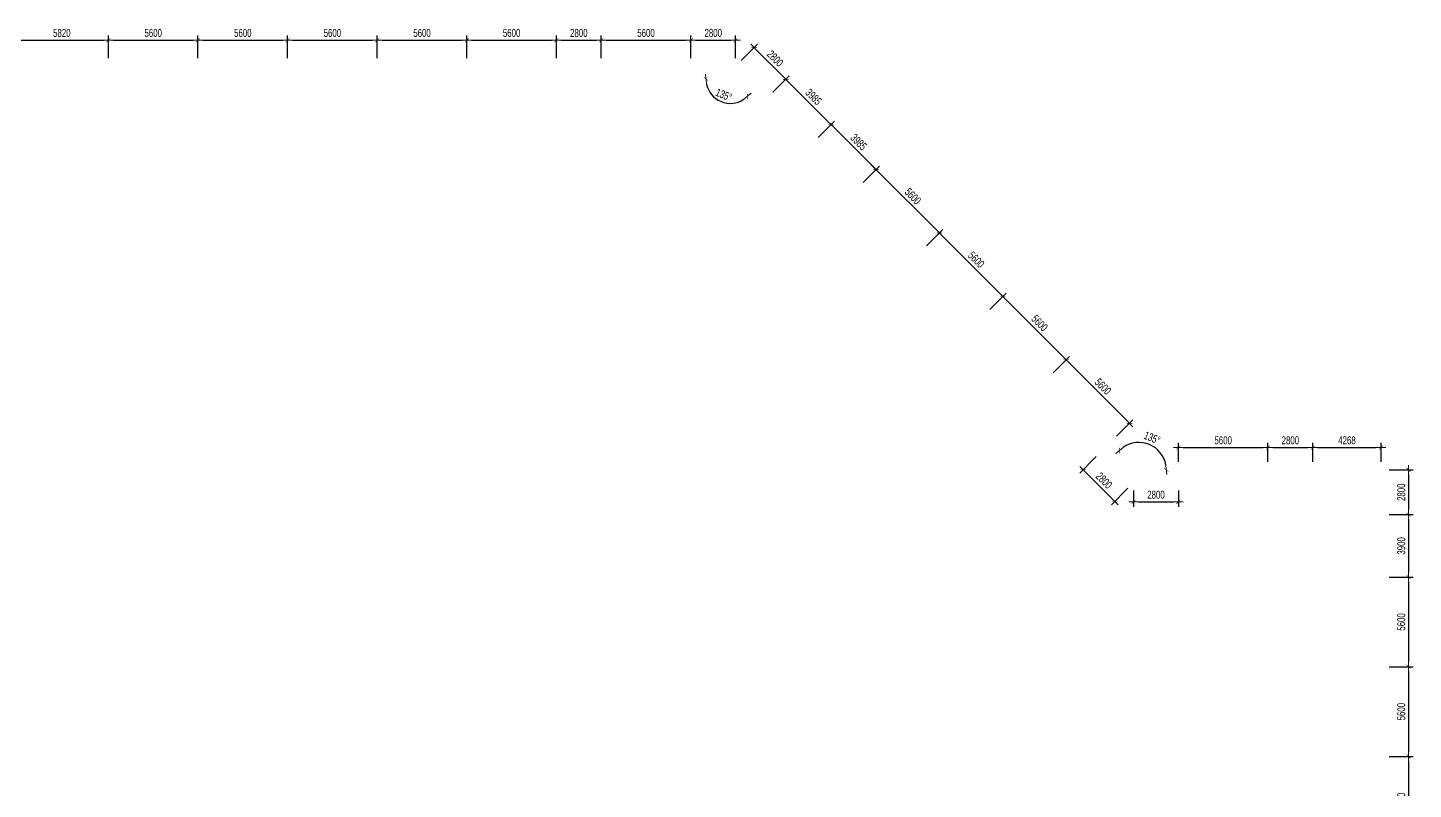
# Model space of a CAD drawing. Header units: millimetres. Extents: x -642477 to 1168880, y -27982 to 330379.
# Drawn here: x 133221 to 219812, y 165201 to 212755 of the extents above; entities that cross this region are included whole.
import ezdxf

# ---------------------------------------------------------------- set-up
doc = ezdxf.new("R2010")
doc.units = ezdxf.units.MM
doc.layers.get('Defpoints').update_dxf_attribs({"color": 151, "lineweight": 9})
doc.layers.add('NDC_S_DIM', color=1, linetype='Continuous', lineweight=15)
doc.styles.add('NDC_DIM', font='', dxfattribs={"width": 0.75})
doc.styles.get('NDC_DIM').set_extended_font_data('Dotum')
doc.dimstyles.new('NDC_dim_200', dxfattribs={"dimscale": 200, "dimtxt": 2.5, "dimasz": 1.5, "dimexe": 1.5, "dimexo": 2.5, "dimgap": 1, "dimtad": 1, "dimdec": 0, "dimzin": 0, "dimdsep": 46, "dimtxsty": 'NDC_DIM', "dimblk": 'DIMMARK', "dimcen": 0.09, "dimdle": 1.2, "dimclrd": 1, "dimclre": 1, "dimclrt": 3, "dimadec": 0, "dimazin": 0, "dimtfac": 1, "dimtdec": 0, "dimtix": 1, "dimtofl": 0, "dimtmove": 0, "dimatfit": 3, "dimfxl": 6, "dimfxlon": 1, "dimtolj": 1, "dimtzin": 0, "dimarcsym": 0})

# ---------------------------------------------------------------- blocks, each defined once
blk = doc.blocks.new('DIMMARK')
at = {"layer": 'NDC_S_DIM', "color": 1}
blk.add_line((-1.5, 0), (1, 0), dxfattribs=at)
at = {"layer": 'NDC_S_DIM', "color": 2, "const_width": 0.1}
blk.add_lwpolyline([(-0.42, -0.42), (0.42, 0.42)], dxfattribs=at)
blk = doc.blocks.new('*D239')
at = {"layer": 'Defpoints', "color": 0, "ltscale": 100, "transparency": 16777216}
for p in [(138263, 211977), (132443, 210349), (138263, 210349)]:
    blk.add_point(p, dxfattribs=at)
at = {"layer": 'NDC_S_DIM', "color": 1, "lineweight": -2, "ltscale": 100, "transparency": 16777216}
for p, q in [((132443, 210849), (132443, 212277)), ((138263, 210849), (138263, 212277)), ((132743, 211977), (137963, 211977))]:
    blk.add_line(p, q, dxfattribs=at)
at = {"layer": 'NDC_S_DIM', "color": 1, "lineweight": -2, "ltscale": 100, "transparency": 16777216, "xscale": 300, "yscale": 300, "zscale": 300, "rotation": 180}
blk.add_blockref('DIMMARK', (132443, 211977), dxfattribs=at)
at = {"layer": 'NDC_S_DIM', "color": 1, "lineweight": -2, "ltscale": 100, "transparency": 16777216, "xscale": 300, "yscale": 300, "zscale": 300}
blk.add_blockref('DIMMARK', (138263, 211977), dxfattribs=at)
at = {"layer": 'NDC_S_DIM', "color": 3, "ltscale": 100, "transparency": 16777216, "insert": (135353, 212427), "char_height": 500, "attachment_point": 5, "style": 'NDC_DIM'}
blk.add_mtext('\\A1;5820', dxfattribs=at)
blk = doc.blocks.new('*D240')
at = {"layer": 'Defpoints', "color": 0, "ltscale": 100, "transparency": 16777216}
for p in [(143863, 211977), (138263, 210349), (143863, 210349)]:
    blk.add_point(p, dxfattribs=at)
at = {"layer": 'NDC_S_DIM', "color": 1, "lineweight": -2, "ltscale": 100, "transparency": 16777216}
for p, q in [((138263, 210849), (138263, 212277)), ((143863, 210849), (143863, 212277)), ((138563, 211977), (143563, 211977))]:
    blk.add_line(p, q, dxfattribs=at)
at = {"layer": 'NDC_S_DIM', "color": 1, "lineweight": -2, "ltscale": 100, "transparency": 16777216, "xscale": 300, "yscale": 300, "zscale": 300, "rotation": 180}
blk.add_blockref('DIMMARK', (138263, 211977), dxfattribs=at)
at = {"layer": 'NDC_S_DIM', "color": 1, "lineweight": -2, "ltscale": 100, "transparency": 16777216, "xscale": 300, "yscale": 300, "zscale": 300}
blk.add_blockref('DIMMARK', (143863, 211977), dxfattribs=at)
at = {"layer": 'NDC_S_DIM', "color": 3, "ltscale": 100, "transparency": 16777216, "insert": (141063, 212427), "char_height": 500, "attachment_point": 5, "style": 'NDC_DIM'}
blk.add_mtext('\\A1;5600', dxfattribs=at)
blk = doc.blocks.new('*D241')
at = {"layer": 'Defpoints', "color": 0, "ltscale": 100, "transparency": 16777216}
for p in [(149463, 211977), (143863, 210349), (149463, 210349)]:
    blk.add_point(p, dxfattribs=at)
at = {"layer": 'NDC_S_DIM', "color": 1, "lineweight": -2, "ltscale": 100, "transparency": 16777216}
for p, q in [((143863, 210849), (143863, 212277)), ((149463, 210849), (149463, 212277)), ((144163, 211977), (149163, 211977))]:
    blk.add_line(p, q, dxfattribs=at)
at = {"layer": 'NDC_S_DIM', "color": 1, "lineweight": -2, "ltscale": 100, "transparency": 16777216, "xscale": 300, "yscale": 300, "zscale": 300, "rotation": 180}
blk.add_blockref('DIMMARK', (143863, 211977), dxfattribs=at)
at = {"layer": 'NDC_S_DIM', "color": 1, "lineweight": -2, "ltscale": 100, "transparency": 16777216, "xscale": 300, "yscale": 300, "zscale": 300}
blk.add_blockref('DIMMARK', (149463, 211977), dxfattribs=at)
at = {"layer": 'NDC_S_DIM', "color": 3, "ltscale": 100, "transparency": 16777216, "insert": (146663, 212427), "char_height": 500, "attachment_point": 5, "style": 'NDC_DIM'}
blk.add_mtext('\\A1;5600', dxfattribs=at)
blk = doc.blocks.new('*D242')
at = {"layer": 'Defpoints', "color": 0, "ltscale": 100, "transparency": 16777216}
for p in [(155063, 211977), (149463, 210349), (155063, 210349)]:
    blk.add_point(p, dxfattribs=at)
at = {"layer": 'NDC_S_DIM', "color": 1, "lineweight": -2, "ltscale": 100, "transparency": 16777216}
for p, q in [((149463, 210849), (149463, 212277)), ((155063, 210849), (155063, 212277)), ((149763, 211977), (154763, 211977))]:
    blk.add_line(p, q, dxfattribs=at)
at = {"layer": 'NDC_S_DIM', "color": 1, "lineweight": -2, "ltscale": 100, "transparency": 16777216, "xscale": 300, "yscale": 300, "zscale": 300, "rotation": 180}
blk.add_blockref('DIMMARK', (149463, 211977), dxfattribs=at)
at = {"layer": 'NDC_S_DIM', "color": 1, "lineweight": -2, "ltscale": 100, "transparency": 16777216, "xscale": 300, "yscale": 300, "zscale": 300}
blk.add_blockref('DIMMARK', (155063, 211977), dxfattribs=at)
at = {"layer": 'NDC_S_DIM', "color": 3, "ltscale": 100, "transparency": 16777216, "insert": (152263, 212427), "char_height": 500, "attachment_point": 5, "style": 'NDC_DIM'}
blk.add_mtext('\\A1;5600', dxfattribs=at)
blk = doc.blocks.new('*D243')
at = {"layer": 'Defpoints', "color": 0, "ltscale": 100, "transparency": 16777216}
for p in [(160663, 211977), (155063, 210349), (160663, 210349)]:
    blk.add_point(p, dxfattribs=at)
at = {"layer": 'NDC_S_DIM', "color": 1, "lineweight": -2, "ltscale": 100, "transparency": 16777216}
for p, q in [((155063, 210849), (155063, 212277)), ((160663, 210849), (160663, 212277)), ((155363, 211977), (160363, 211977))]:
    blk.add_line(p, q, dxfattribs=at)
at = {"layer": 'NDC_S_DIM', "color": 1, "lineweight": -2, "ltscale": 100, "transparency": 16777216, "xscale": 300, "yscale": 300, "zscale": 300, "rotation": 180}
blk.add_blockref('DIMMARK', (155063, 211977), dxfattribs=at)
at = {"layer": 'NDC_S_DIM', "color": 1, "lineweight": -2, "ltscale": 100, "transparency": 16777216, "xscale": 300, "yscale": 300, "zscale": 300}
blk.add_blockref('DIMMARK', (160663, 211977), dxfattribs=at)
at = {"layer": 'NDC_S_DIM', "color": 3, "ltscale": 100, "transparency": 16777216, "insert": (157863, 212427), "char_height": 500, "attachment_point": 5, "style": 'NDC_DIM'}
blk.add_mtext('\\A1;5600', dxfattribs=at)
blk = doc.blocks.new('*D244')
at = {"layer": 'Defpoints', "color": 0, "ltscale": 100, "transparency": 16777216}
for p in [(166263, 211977), (160663, 210349), (166263, 210349)]:
    blk.add_point(p, dxfattribs=at)
at = {"layer": 'NDC_S_DIM', "color": 1, "lineweight": -2, "ltscale": 100, "transparency": 16777216}
for p, q in [((160663, 210849), (160663, 212277)), ((166263, 210849), (166263, 212277)), ((160963, 211977), (165963, 211977))]:
    blk.add_line(p, q, dxfattribs=at)
at = {"layer": 'NDC_S_DIM', "color": 1, "lineweight": -2, "ltscale": 100, "transparency": 16777216, "xscale": 300, "yscale": 300, "zscale": 300, "rotation": 180}
blk.add_blockref('DIMMARK', (160663, 211977), dxfattribs=at)
at = {"layer": 'NDC_S_DIM', "color": 1, "lineweight": -2, "ltscale": 100, "transparency": 16777216, "xscale": 300, "yscale": 300, "zscale": 300}
blk.add_blockref('DIMMARK', (166263, 211977), dxfattribs=at)
at = {"layer": 'NDC_S_DIM', "color": 3, "ltscale": 100, "transparency": 16777216, "insert": (163463, 212427), "char_height": 500, "attachment_point": 5, "style": 'NDC_DIM'}
blk.add_mtext('\\A1;5600', dxfattribs=at)
blk = doc.blocks.new('*D245')
at = {"layer": 'Defpoints', "color": 0, "ltscale": 100, "transparency": 16777216}
for p in [(169063, 211977), (166263, 210349), (169063, 210349)]:
    blk.add_point(p, dxfattribs=at)
at = {"layer": 'NDC_S_DIM', "color": 1, "lineweight": -2, "ltscale": 100, "transparency": 16777216}
for p, q in [((166263, 210849), (166263, 212277)), ((169063, 210849), (169063, 212277)), ((166563, 211977), (168763, 211977))]:
    blk.add_line(p, q, dxfattribs=at)
at = {"layer": 'NDC_S_DIM', "color": 1, "lineweight": -2, "ltscale": 100, "transparency": 16777216, "xscale": 300, "yscale": 300, "zscale": 300, "rotation": 180}
blk.add_blockref('DIMMARK', (166263, 211977), dxfattribs=at)
at = {"layer": 'NDC_S_DIM', "color": 1, "lineweight": -2, "ltscale": 100, "transparency": 16777216, "xscale": 300, "yscale": 300, "zscale": 300}
blk.add_blockref('DIMMARK', (169063, 211977), dxfattribs=at)
at = {"layer": 'NDC_S_DIM', "color": 3, "ltscale": 100, "transparency": 16777216, "insert": (167663, 212427), "char_height": 500, "attachment_point": 5, "style": 'NDC_DIM'}
blk.add_mtext('\\A1;2800', dxfattribs=at)
blk = doc.blocks.new('*D246')
at = {"layer": 'Defpoints', "color": 0, "ltscale": 100, "transparency": 16777216}
for p in [(174663, 211977), (169063, 210349), (174663, 210349)]:
    blk.add_point(p, dxfattribs=at)
at = {"layer": 'NDC_S_DIM', "color": 1, "lineweight": -2, "ltscale": 100, "transparency": 16777216}
for p, q in [((169063, 210849), (169063, 212277)), ((174663, 210849), (174663, 212277)), ((169363, 211977), (174363, 211977))]:
    blk.add_line(p, q, dxfattribs=at)
at = {"layer": 'NDC_S_DIM', "color": 1, "lineweight": -2, "ltscale": 100, "transparency": 16777216, "xscale": 300, "yscale": 300, "zscale": 300, "rotation": 180}
blk.add_blockref('DIMMARK', (169063, 211977), dxfattribs=at)
at = {"layer": 'NDC_S_DIM', "color": 1, "lineweight": -2, "ltscale": 100, "transparency": 16777216, "xscale": 300, "yscale": 300, "zscale": 300}
blk.add_blockref('DIMMARK', (174663, 211977), dxfattribs=at)
at = {"layer": 'NDC_S_DIM', "color": 3, "ltscale": 100, "transparency": 16777216, "insert": (171863, 212427), "char_height": 500, "attachment_point": 5, "style": 'NDC_DIM'}
blk.add_mtext('\\A1;5600', dxfattribs=at)
blk = doc.blocks.new('*D247')
at = {"layer": 'Defpoints', "color": 0, "ltscale": 100, "transparency": 16777216}
for p in [(177463, 211977), (174663, 210349), (177463, 210349)]:
    blk.add_point(p, dxfattribs=at)
at = {"layer": 'NDC_S_DIM', "color": 1, "lineweight": -2, "ltscale": 100, "transparency": 16777216}
for p, q in [((174663, 210849), (174663, 212277)), ((177463, 210849), (177463, 212277)), ((174963, 211977), (177163, 211977))]:
    blk.add_line(p, q, dxfattribs=at)
at = {"layer": 'NDC_S_DIM', "color": 1, "lineweight": -2, "ltscale": 100, "transparency": 16777216, "xscale": 300, "yscale": 300, "zscale": 300, "rotation": 180}
blk.add_blockref('DIMMARK', (174663, 211977), dxfattribs=at)
at = {"layer": 'NDC_S_DIM', "color": 1, "lineweight": -2, "ltscale": 100, "transparency": 16777216, "xscale": 300, "yscale": 300, "zscale": 300}
blk.add_blockref('DIMMARK', (177463, 211977), dxfattribs=at)
at = {"layer": 'NDC_S_DIM', "color": 3, "ltscale": 100, "transparency": 16777216, "insert": (176063, 212427), "char_height": 500, "attachment_point": 5, "style": 'NDC_DIM'}
blk.add_mtext('\\A1;2800', dxfattribs=at)
blk = doc.blocks.new('*D248')
at = {"layer": 'Defpoints', "color": 0, "ltscale": 100, "transparency": 16777216}
for p in [(177463, 210349), (180604, 209530), (179443, 208369)]:
    blk.add_point(p, dxfattribs=at)
at = {"layer": 'NDC_S_DIM', "color": 1, "lineweight": -2, "ltscale": 100, "transparency": 16777216}
for p, q in [((177817, 210702), (178836, 211722)), ((178836, 211297), (180391, 209742)), ((179797, 208723), (180816, 209742))]:
    blk.add_line(p, q, dxfattribs=at)
at = {"layer": 'NDC_S_DIM', "color": 1, "lineweight": -2, "ltscale": 100, "transparency": 16777216, "xscale": 300, "yscale": 300, "zscale": 300}
for p, rotation in [((178624, 211509), 135.0008666852375), ((180604, 209530), 315.0008666852375)]:
    blk.add_blockref('DIMMARK', p, dxfattribs=dict(at, rotation=rotation))
at = {"layer": 'NDC_S_DIM', "color": 3, "ltscale": 100, "transparency": 16777216, "insert": (179932, 210838), "char_height": 500, "attachment_point": 5, "rotation": 315.00087, "style": 'NDC_DIM'}
blk.add_mtext('\\A1;2800', dxfattribs=at)
blk = doc.blocks.new('*D249')
at = {"layer": 'Defpoints', "color": 0, "ltscale": 100, "transparency": 16777216}
for p in [(179443, 208369), (183422, 206712), (182261, 205551)]:
    blk.add_point(p, dxfattribs=at)
at = {"layer": 'NDC_S_DIM', "color": 1, "lineweight": -2, "ltscale": 100, "transparency": 16777216}
for p, q in [((179797, 208723), (180816, 209742)), ((180816, 209317), (183209, 206924)), ((182614, 205905), (183634, 206924))]:
    blk.add_line(p, q, dxfattribs=at)
at = {"layer": 'NDC_S_DIM', "color": 1, "lineweight": -2, "ltscale": 100, "transparency": 16777216, "xscale": 300, "yscale": 300, "zscale": 300}
for p, rotation in [((180604, 209530), 135.0008666852375), ((183422, 206712), 315.0008666852375)]:
    blk.add_blockref('DIMMARK', p, dxfattribs=dict(at, rotation=rotation))
at = {"layer": 'NDC_S_DIM', "color": 3, "ltscale": 100, "transparency": 16777216, "insert": (182331, 208439), "char_height": 500, "attachment_point": 5, "rotation": 315.00087, "style": 'NDC_DIM'}
blk.add_mtext('\\A1;3985', dxfattribs=at)
blk = doc.blocks.new('*D250')
at = {"layer": 'Defpoints', "color": 0, "ltscale": 100, "transparency": 16777216}
for p in [(182261, 205551), (186239, 203894), (185079, 202733)]:
    blk.add_point(p, dxfattribs=at)
at = {"layer": 'NDC_S_DIM', "color": 1, "lineweight": -2, "ltscale": 100, "transparency": 16777216}
for p, q in [((182614, 205905), (183634, 206924)), ((183634, 206500), (186027, 204106)), ((185432, 203087), (186452, 204106))]:
    blk.add_line(p, q, dxfattribs=at)
at = {"layer": 'NDC_S_DIM', "color": 1, "lineweight": -2, "ltscale": 100, "transparency": 16777216, "xscale": 300, "yscale": 300, "zscale": 300}
for p, rotation in [((183422, 206712), 135.0008666852375), ((186239, 203894), 315.0008666852375)]:
    blk.add_blockref('DIMMARK', p, dxfattribs=dict(at, rotation=rotation))
at = {"layer": 'NDC_S_DIM', "color": 3, "ltscale": 100, "transparency": 16777216, "insert": (185149, 205621), "char_height": 500, "attachment_point": 5, "rotation": 315.00087, "style": 'NDC_DIM'}
blk.add_mtext('\\A1;3985', dxfattribs=at)
blk = doc.blocks.new('*D251')
at = {"layer": 'Defpoints', "color": 0, "ltscale": 100, "transparency": 16777216}
for p in [(185079, 202733), (190199, 199934), (189039, 198774)]:
    blk.add_point(p, dxfattribs=at)
at = {"layer": 'NDC_S_DIM', "color": 1, "lineweight": -2, "ltscale": 100, "transparency": 16777216}
for p, q in [((185432, 203087), (186452, 204106)), ((186452, 203682), (189987, 200146)), ((189392, 199127), (190411, 200146))]:
    blk.add_line(p, q, dxfattribs=at)
at = {"layer": 'NDC_S_DIM', "color": 1, "lineweight": -2, "ltscale": 100, "transparency": 16777216, "xscale": 300, "yscale": 300, "zscale": 300}
for p, rotation in [((186239, 203894), 135.0008666852375), ((190199, 199934), 315.0008666852375)]:
    blk.add_blockref('DIMMARK', p, dxfattribs=dict(at, rotation=rotation))
at = {"layer": 'NDC_S_DIM', "color": 3, "ltscale": 100, "transparency": 16777216, "insert": (188538, 202233), "char_height": 500, "attachment_point": 5, "rotation": 315.00087, "style": 'NDC_DIM'}
blk.add_mtext('\\A1;5600', dxfattribs=at)
blk = doc.blocks.new('*D252')
at = {"layer": 'Defpoints', "color": 0, "ltscale": 100, "transparency": 16777216}
for p in [(189039, 198774), (194159, 195975), (192999, 194814)]:
    blk.add_point(p, dxfattribs=at)
at = {"layer": 'NDC_S_DIM', "color": 1, "lineweight": -2, "ltscale": 100, "transparency": 16777216}
for p, q in [((189392, 199127), (190411, 200146)), ((190411, 199722), (193947, 196187)), ((193352, 195167), (194371, 196187))]:
    blk.add_line(p, q, dxfattribs=at)
at = {"layer": 'NDC_S_DIM', "color": 1, "lineweight": -2, "ltscale": 100, "transparency": 16777216, "xscale": 300, "yscale": 300, "zscale": 300}
for p, rotation in [((190199, 199934), 135.0008666852375), ((194159, 195975), 315.0008666852375)]:
    blk.add_blockref('DIMMARK', p, dxfattribs=dict(at, rotation=rotation))
at = {"layer": 'NDC_S_DIM', "color": 3, "ltscale": 100, "transparency": 16777216, "insert": (192498, 198273), "char_height": 500, "attachment_point": 5, "rotation": 315.00087, "style": 'NDC_DIM'}
blk.add_mtext('\\A1;5600', dxfattribs=at)
blk = doc.blocks.new('*D253')
at = {"layer": 'Defpoints', "color": 0, "ltscale": 100, "transparency": 16777216}
for p in [(192999, 194814), (198119, 192015), (196958, 190854)]:
    blk.add_point(p, dxfattribs=at)
at = {"layer": 'NDC_S_DIM', "color": 1, "lineweight": -2, "ltscale": 100, "transparency": 16777216}
for p, q in [((193352, 195167), (194371, 196187)), ((194371, 195762), (197907, 192227)), ((197312, 191208), (198331, 192227))]:
    blk.add_line(p, q, dxfattribs=at)
at = {"layer": 'NDC_S_DIM', "color": 1, "lineweight": -2, "ltscale": 100, "transparency": 16777216, "xscale": 300, "yscale": 300, "zscale": 300}
for p, rotation in [((194159, 195975), 135.0008666852375), ((198119, 192015), 315.0008666852375)]:
    blk.add_blockref('DIMMARK', p, dxfattribs=dict(at, rotation=rotation))
at = {"layer": 'NDC_S_DIM', "color": 3, "ltscale": 100, "transparency": 16777216, "insert": (196457, 194313), "char_height": 500, "attachment_point": 5, "rotation": 315.00087, "style": 'NDC_DIM'}
blk.add_mtext('\\A1;5600', dxfattribs=at)
blk = doc.blocks.new('*D254')
at = {"layer": 'Defpoints', "color": 0, "ltscale": 100, "transparency": 16777216}
for p in [(196958, 190854), (202079, 188055), (200918, 186894)]:
    blk.add_point(p, dxfattribs=at)
at = {"layer": 'NDC_S_DIM', "color": 1, "lineweight": -2, "ltscale": 100, "transparency": 16777216}
for p, q in [((197312, 191208), (198331, 192227)), ((198331, 191803), (201867, 188267)), ((201272, 187248), (202291, 188267))]:
    blk.add_line(p, q, dxfattribs=at)
at = {"layer": 'NDC_S_DIM', "color": 1, "lineweight": -2, "ltscale": 100, "transparency": 16777216, "xscale": 300, "yscale": 300, "zscale": 300}
for p, rotation in [((198119, 192015), 135.0008666852375), ((202079, 188055), 315.0008666852375)]:
    blk.add_blockref('DIMMARK', p, dxfattribs=dict(at, rotation=rotation))
at = {"layer": 'NDC_S_DIM', "color": 3, "ltscale": 100, "transparency": 16777216, "insert": (200417, 190353), "char_height": 500, "attachment_point": 5, "rotation": 315.00087, "style": 'NDC_DIM'}
blk.add_mtext('\\A1;5600', dxfattribs=at)
blk = doc.blocks.new('*D255')
at = {"layer": 'Defpoints', "color": 0, "ltscale": 100, "transparency": 16777216}
for p in [(200353, 186329), (202332, 184349), (201157, 183173)]:
    blk.add_point(p, dxfattribs=at)
at = {"layer": 'NDC_S_DIM', "color": 1, "lineweight": -2, "ltscale": 100, "transparency": 16777216}
for p, q in [((199999, 185975), (198965, 184941)), ((199389, 184941), (200945, 183385)), ((201979, 183995), (200945, 182961))]:
    blk.add_line(p, q, dxfattribs=at)
at = {"layer": 'NDC_S_DIM', "color": 1, "lineweight": -2, "ltscale": 100, "transparency": 16777216, "xscale": 300, "yscale": 300, "zscale": 300}
for p, rotation in [((199177, 185153), 135.00086688341), ((201157, 183173), 315.00086688341)]:
    blk.add_blockref('DIMMARK', p, dxfattribs=dict(at, rotation=rotation))
at = {"layer": 'NDC_S_DIM', "color": 3, "ltscale": 100, "transparency": 16777216, "insert": (200485, 184481), "char_height": 500, "attachment_point": 5, "rotation": 315.00087, "style": 'NDC_DIM'}
blk.add_mtext('\\A1;2800', dxfattribs=at)
blk = doc.blocks.new('*D256')
at = {"layer": 'Defpoints', "color": 0, "ltscale": 100, "transparency": 16777216}
for p in [(202332, 184349), (205132, 184349), (205132, 183143)]:
    blk.add_point(p, dxfattribs=at)
at = {"layer": 'NDC_S_DIM', "color": 1, "lineweight": -2, "ltscale": 100, "transparency": 16777216}
for p, q in [((202332, 183849), (202332, 182843)), ((205132, 183849), (205132, 182843)), ((202632, 183143), (204832, 183143))]:
    blk.add_line(p, q, dxfattribs=at)
at = {"layer": 'NDC_S_DIM', "color": 1, "lineweight": -2, "ltscale": 100, "transparency": 16777216, "xscale": 300, "yscale": 300, "zscale": 300, "rotation": 180}
blk.add_blockref('DIMMARK', (202332, 183143), dxfattribs=at)
at = {"layer": 'NDC_S_DIM', "color": 1, "lineweight": -2, "ltscale": 100, "transparency": 16777216, "xscale": 300, "yscale": 300, "zscale": 300}
blk.add_blockref('DIMMARK', (205132, 183143), dxfattribs=at)
at = {"layer": 'NDC_S_DIM', "color": 3, "ltscale": 100, "transparency": 16777216, "insert": (203732, 183593), "char_height": 500, "attachment_point": 5, "style": 'NDC_DIM'}
blk.add_mtext('\\A1;2800', dxfattribs=at)
blk = doc.blocks.new('*D257')
at = {"layer": 'Defpoints', "color": 0, "ltscale": 100, "transparency": 16777216}
for p in [(210732, 186539), (205132, 185149), (210732, 185149)]:
    blk.add_point(p, dxfattribs=at)
at = {"layer": 'NDC_S_DIM', "color": 1, "lineweight": -2, "ltscale": 100, "transparency": 16777216}
for p, q in [((205132, 185649), (205132, 186839)), ((205432, 186539), (210432, 186539)), ((210732, 185649), (210732, 186839))]:
    blk.add_line(p, q, dxfattribs=at)
at = {"layer": 'NDC_S_DIM', "color": 1, "lineweight": -2, "ltscale": 100, "transparency": 16777216, "xscale": 300, "yscale": 300, "zscale": 300, "rotation": 180}
blk.add_blockref('DIMMARK', (205132, 186539), dxfattribs=at)
at = {"layer": 'NDC_S_DIM', "color": 1, "lineweight": -2, "ltscale": 100, "transparency": 16777216, "xscale": 300, "yscale": 300, "zscale": 300}
blk.add_blockref('DIMMARK', (210732, 186539), dxfattribs=at)
at = {"layer": 'NDC_S_DIM', "color": 3, "ltscale": 100, "transparency": 16777216, "insert": (207932, 186989), "char_height": 500, "attachment_point": 5, "style": 'NDC_DIM'}
blk.add_mtext('\\A1;5600', dxfattribs=at)
blk = doc.blocks.new('*D258')
at = {"layer": 'Defpoints', "color": 0, "ltscale": 100, "transparency": 16777216}
for p in [(213532, 186539), (210732, 185149), (213532, 185149)]:
    blk.add_point(p, dxfattribs=at)
at = {"layer": 'NDC_S_DIM', "color": 1, "lineweight": -2, "ltscale": 100, "transparency": 16777216}
for p, q in [((210732, 185649), (210732, 186839)), ((211032, 186539), (213232, 186539)), ((213532, 185649), (213532, 186839))]:
    blk.add_line(p, q, dxfattribs=at)
at = {"layer": 'NDC_S_DIM', "color": 1, "lineweight": -2, "ltscale": 100, "transparency": 16777216, "xscale": 300, "yscale": 300, "zscale": 300, "rotation": 180}
blk.add_blockref('DIMMARK', (210732, 186539), dxfattribs=at)
at = {"layer": 'NDC_S_DIM', "color": 1, "lineweight": -2, "ltscale": 100, "transparency": 16777216, "xscale": 300, "yscale": 300, "zscale": 300}
blk.add_blockref('DIMMARK', (213532, 186539), dxfattribs=at)
at = {"layer": 'NDC_S_DIM', "color": 3, "ltscale": 100, "transparency": 16777216, "insert": (212132, 186989), "char_height": 500, "attachment_point": 5, "style": 'NDC_DIM'}
blk.add_mtext('\\A1;2800', dxfattribs=at)
blk = doc.blocks.new('*D259')
at = {"layer": 'Defpoints', "color": 0, "ltscale": 100, "transparency": 16777216}
for p in [(217800, 186539), (213532, 185149), (217800, 185149)]:
    blk.add_point(p, dxfattribs=at)
at = {"layer": 'NDC_S_DIM', "color": 1, "lineweight": -2, "ltscale": 100, "transparency": 16777216}
for p, q in [((213532, 185649), (213532, 186839)), ((213832, 186539), (217500, 186539)), ((217800, 185649), (217800, 186839))]:
    blk.add_line(p, q, dxfattribs=at)
at = {"layer": 'NDC_S_DIM', "color": 1, "lineweight": -2, "ltscale": 100, "transparency": 16777216, "xscale": 300, "yscale": 300, "zscale": 300, "rotation": 180}
blk.add_blockref('DIMMARK', (213532, 186539), dxfattribs=at)
at = {"layer": 'NDC_S_DIM', "color": 1, "lineweight": -2, "ltscale": 100, "transparency": 16777216, "xscale": 300, "yscale": 300, "zscale": 300}
blk.add_blockref('DIMMARK', (217800, 186539), dxfattribs=at)
at = {"layer": 'NDC_S_DIM', "color": 3, "ltscale": 100, "transparency": 16777216, "insert": (215666, 186989), "char_height": 500, "attachment_point": 5, "style": 'NDC_DIM'}
blk.add_mtext('\\A1;4268', dxfattribs=at)
blk = doc.blocks.new('*D260')
at = {"layer": 'Defpoints', "color": 0, "ltscale": 100, "transparency": 16777216}
for p in [(217800, 185149), (217800, 182349), (219512, 182349)]:
    blk.add_point(p, dxfattribs=at)
at = {"layer": 'NDC_S_DIM', "color": 1, "lineweight": -2, "ltscale": 100, "transparency": 16777216}
for p, q in [((218312, 185149), (219812, 185149)), ((219512, 184849), (219512, 182649)), ((218312, 182349), (219812, 182349))]:
    blk.add_line(p, q, dxfattribs=at)
at = {"layer": 'NDC_S_DIM', "color": 1, "lineweight": -2, "ltscale": 100, "transparency": 16777216, "xscale": 300, "yscale": 300, "zscale": 300}
for p, rotation in [((219512, 185149), 90), ((219512, 182349), 270)]:
    blk.add_blockref('DIMMARK', p, dxfattribs=dict(at, rotation=rotation))
at = {"layer": 'NDC_S_DIM', "color": 3, "ltscale": 100, "transparency": 16777216, "insert": (219062, 183749), "char_height": 500, "attachment_point": 5, "rotation": 90, "style": 'NDC_DIM'}
blk.add_mtext('\\A1;2800', dxfattribs=at)
blk = doc.blocks.new('*D261')
at = {"layer": 'Defpoints', "color": 0, "ltscale": 100, "transparency": 16777216}
for p in [(217800, 182349), (217800, 178449), (219512, 178449)]:
    blk.add_point(p, dxfattribs=at)
at = {"layer": 'NDC_S_DIM', "color": 1, "lineweight": -2, "ltscale": 100, "transparency": 16777216}
for p, q in [((218312, 182349), (219812, 182349)), ((219512, 182049), (219512, 178749)), ((218312, 178449), (219812, 178449))]:
    blk.add_line(p, q, dxfattribs=at)
at = {"layer": 'NDC_S_DIM', "color": 1, "lineweight": -2, "ltscale": 100, "transparency": 16777216, "xscale": 300, "yscale": 300, "zscale": 300}
for p, rotation in [((219512, 182349), 90), ((219512, 178449), 270)]:
    blk.add_blockref('DIMMARK', p, dxfattribs=dict(at, rotation=rotation))
at = {"layer": 'NDC_S_DIM', "color": 3, "ltscale": 100, "transparency": 16777216, "insert": (219062, 180399), "char_height": 500, "attachment_point": 5, "rotation": 90, "style": 'NDC_DIM'}
blk.add_mtext('\\A1;3900', dxfattribs=at)
blk = doc.blocks.new('*D262')
at = {"layer": 'Defpoints', "color": 0, "ltscale": 100, "transparency": 16777216}
for p in [(217800, 178449), (217800, 172849), (219512, 172849)]:
    blk.add_point(p, dxfattribs=at)
at = {"layer": 'NDC_S_DIM', "color": 1, "lineweight": -2, "ltscale": 100, "transparency": 16777216}
for p, q in [((218312, 178449), (219812, 178449)), ((219512, 178149), (219512, 173149)), ((218312, 172849), (219812, 172849))]:
    blk.add_line(p, q, dxfattribs=at)
at = {"layer": 'NDC_S_DIM', "color": 1, "lineweight": -2, "ltscale": 100, "transparency": 16777216, "xscale": 300, "yscale": 300, "zscale": 300}
for p, rotation in [((219512, 178449), 90), ((219512, 172849), 270)]:
    blk.add_blockref('DIMMARK', p, dxfattribs=dict(at, rotation=rotation))
at = {"layer": 'NDC_S_DIM', "color": 3, "ltscale": 100, "transparency": 16777216, "insert": (219062, 175649), "char_height": 500, "attachment_point": 5, "rotation": 90, "style": 'NDC_DIM'}
blk.add_mtext('\\A1;5600', dxfattribs=at)
blk = doc.blocks.new('*D263')
at = {"layer": 'Defpoints', "color": 0, "ltscale": 100, "transparency": 16777216}
for p in [(217800, 172849), (217800, 167249), (219512, 167249)]:
    blk.add_point(p, dxfattribs=at)
at = {"layer": 'NDC_S_DIM', "color": 1, "lineweight": -2, "ltscale": 100, "transparency": 16777216}
for p, q in [((218312, 172849), (219812, 172849)), ((219512, 172549), (219512, 167549)), ((218312, 167249), (219812, 167249))]:
    blk.add_line(p, q, dxfattribs=at)
at = {"layer": 'NDC_S_DIM', "color": 1, "lineweight": -2, "ltscale": 100, "transparency": 16777216, "xscale": 300, "yscale": 300, "zscale": 300}
for p, rotation in [((219512, 172849), 90), ((219512, 167249), 270)]:
    blk.add_blockref('DIMMARK', p, dxfattribs=dict(at, rotation=rotation))
at = {"layer": 'NDC_S_DIM', "color": 3, "ltscale": 100, "transparency": 16777216, "insert": (219062, 170049), "char_height": 500, "attachment_point": 5, "rotation": 90, "style": 'NDC_DIM'}
blk.add_mtext('\\A1;5600', dxfattribs=at)
blk = doc.blocks.new('*D264')
at = {"layer": 'Defpoints', "color": 0, "ltscale": 100, "transparency": 16777216}
for p in [(217800, 167249), (217800, 161649), (219512, 161649)]:
    blk.add_point(p, dxfattribs=at)
at = {"layer": 'NDC_S_DIM', "color": 1, "lineweight": -2, "ltscale": 100, "transparency": 16777216}
for p, q in [((218312, 167249), (219812, 167249)), ((219512, 166949), (219512, 161949)), ((218312, 161649), (219812, 161649))]:
    blk.add_line(p, q, dxfattribs=at)
at = {"layer": 'NDC_S_DIM', "color": 1, "lineweight": -2, "ltscale": 100, "transparency": 16777216, "xscale": 300, "yscale": 300, "zscale": 300}
for p, rotation in [((219512, 167249), 90), ((219512, 161649), 270)]:
    blk.add_blockref('DIMMARK', p, dxfattribs=dict(at, rotation=rotation))
at = {"layer": 'NDC_S_DIM', "color": 3, "ltscale": 100, "transparency": 16777216, "insert": (219062, 164449), "char_height": 500, "attachment_point": 5, "rotation": 90, "style": 'NDC_DIM'}
blk.add_mtext('\\A1;5600', dxfattribs=at)
blk = doc.blocks.new('*D333')
at = {"layer": 'Defpoints', "color": 0, "ltscale": 100, "transparency": 16777216}
for p in [(200794, 187018), (203873, 186358), (202664, 185149), (202664, 185149), (205412, 185149)]:
    blk.add_point(p, dxfattribs=at)
at = {"layer": 'NDC_S_DIM', "color": 1, "lineweight": -2, "ltscale": 100, "transparency": 16777216}
blk.add_arc((202664, 185149), 1710, 10.0629, 124.93797, dxfattribs=at)
at = {"layer": 'NDC_S_DIM', "color": 1, "lineweight": -2, "ltscale": 100, "transparency": 16777216, "xscale": 300, "yscale": 300, "zscale": 300}
for p, rotation in [((201454, 186358), 219.9694167588389), ((204374, 185149), 275.0314499271811)]:
    blk.add_blockref('DIMMARK', p, dxfattribs=dict(at, rotation=rotation))
at = {"layer": 'NDC_S_DIM', "color": 3, "ltscale": 100, "transparency": 16777216, "insert": (203491, 187145), "char_height": 500, "attachment_point": 5, "rotation": 337.50043, "style": 'NDC_DIM'}
blk.add_mtext('\\A1;135°', dxfattribs=at)
blk = doc.blocks.new('*D334')
at = {"layer": 'Defpoints', "color": 0, "ltscale": 100, "transparency": 16777216}
for p in [(173907, 209549), (177132, 209549), (177132, 209549), (176058, 208475), (179211, 207469)]:
    blk.add_point(p, dxfattribs=at)
at = {"layer": 'NDC_S_DIM', "color": 1, "lineweight": -2, "ltscale": 100, "transparency": 16777216}
blk.add_arc((177132, 209549), 1519, 191.33481, 303.66605, dxfattribs=at)
at = {"layer": 'NDC_S_DIM', "color": 1, "lineweight": -2, "ltscale": 100, "transparency": 16777216, "xscale": 300, "yscale": 300, "zscale": 300}
for p, rotation in [((175613, 209549), 95.6674058698705), ((178206, 208475), 39.33346081506183)]:
    blk.add_blockref('DIMMARK', p, dxfattribs=dict(at, rotation=rotation))
at = {"layer": 'NDC_S_DIM', "color": 3, "ltscale": 100, "transparency": 16777216, "insert": (176723, 208562), "char_height": 500, "attachment_point": 5, "rotation": 337.50043, "style": 'NDC_DIM'}
blk.add_mtext('\\A1;135°', dxfattribs=at)

msp = doc.modelspace()

# ---------------------------------------------------------------- dimensions: what is measured, and where the dimension line sits
at = {"layer": 'NDC_S_DIM', "ltscale": 100}
for base, p1, p2, picture, middle in [((138263.1, 211976.5), (132443, 210348.8), (138263.1, 210348.8), '*D239', (135353, 212426.9)), ((143863.1, 211976.5), (138263.1, 210348.8), (143863.1, 210348.8), '*D240', (141063.1, 212426.9)), ((149463.1, 211976.5), (143863.1, 210348.8), (149463.1, 210348.8), '*D241', (146663.1, 212426.9)), ((155063.1, 211976.5), (149463.1, 210348.8), (155063.1, 210348.8), '*D242', (152263.1, 212426.9)), ((160663.1, 211976.5), (155063.1, 210348.8), (160663.1, 210348.8), '*D243', (157863.1, 212426.9)), ((166263.1, 211976.5), (160663.1, 210348.8), (166263.1, 210348.8), '*D244', (163463.1, 212426.9)), ((169063.1, 211976.5), (166263.1, 210348.8), (169063.1, 210348.8), '*D245', (167663.1, 212426.9)), ((174663.1, 211976.5), (169063.1, 210348.8), (174663.1, 210348.8), '*D246', (171863.1, 212426.9)), ((177463.1, 211976.5), (174663.1, 210348.8), (177463.1, 210348.8), '*D247', (176063.1, 212426.9)), ((213532.5, 186538.5), (210732.5, 185148.8), (213532.5, 185148.8), '*D258', (212132.5, 186988.8)), ((217800, 186538.5089), (213532.4824, 185148.8222), (217800, 185148.8222), '*D259', (215666.2412, 186988.8481))]:
    dim = msp.add_linear_dim(base=base, p1=p1, p2=p2, dimstyle='NDC_dim_200', override={"dimtmove": 1}, dxfattribs=at)
    dim.commit()
    dim.dimension.update_dxf_attribs({"geometry": picture, "text_midpoint": middle})
for p1, p2, distance, picture, middle in [((177463.1, 210348.8), (179443, 208369), 1641.4, '*D248', (179932.1, 210838)), ((200352.6, 186328.7), (202332.5, 184348.8), -1662.8, '*D255', (200485.2, 184481.4))]:
    dim = msp.add_aligned_dim(p1=p1, p2=p2, distance=distance, dimstyle='NDC_dim_200', dxfattribs=at)
    dim.commit()
    dim.dimension.update_dxf_attribs({"geometry": picture, "text_midpoint": middle})
for base, line1, line2, picture, middle in [((176057.7, 208474.8), ((177131.7, 209548.8), (179211.1, 207469.5)), ((173907.3, 209548.8), (177131.7, 209548.8)), '*D334', (176722.8, 208561.6)), ((203873.2, 186358.2), ((202663.8, 185148.8), (205411.8, 185148.8)), ((200794.2, 187018.5), (202663.8, 185148.8)), '*D333', (203490.7, 187145))]:
    dim = msp.add_angular_dim_2l(base=base, line1=line1, line2=line2, dimstyle='NDC_dim_200', dxfattribs=at)
    dim.commit()
    dim.dimension.update_dxf_attribs({"geometry": picture, "text_midpoint": middle})
for base, p1, p2, angle, picture, middle in [((183421.5, 206711.8), (179443, 208369), (182260.9, 205551.1), 135.000867, '*D249', (182331, 208439.1)), ((186239.4, 203894), (182260.9, 205551.1), (185078.8, 202733.3), 135.000867, '*D250', (185148.9, 205621.3)), ((190199.3, 199934.2), (185078.8, 202733.3), (189038.7, 198773.6), 135.000867, '*D251', (188537.8, 202232.5)), ((194159.1, 195974.5), (189038.7, 198773.6), (192998.5, 194813.9), 135.000867, '*D252', (192497.6, 198272.8)), ((198119, 192014.8), (192998.5, 194813.9), (196958.4, 190854.1), 135.000867, '*D253', (196457.5, 194313.1)), ((202078.8, 188055), (196958.4, 190854.1), (200918.2, 186894.4), 135.000867, '*D254', (200417.3, 190353.3)), ((219512.4, 178448.8), (217800, 182348.8), (217800, 178448.8), 90, '*D261', (219062.1, 180398.8)), ((219512.4, 172848.8), (217800, 178448.8), (217800, 172848.8), 90, '*D262', (219062.1, 175648.8)), ((219512.4, 167248.8), (217800, 172848.8), (217800, 167248.8), 90, '*D263', (219062.1, 170048.8)), ((219512.4, 161648.8), (217800, 167248.8), (217800, 161648.8), 90, '*D264', (219062.1, 164448.8))]:
    dim = msp.add_linear_dim(base=base, p1=p1, p2=p2, angle=angle, dimstyle='NDC_dim_200', override={"dimtmove": 1}, dxfattribs=at)
    dim.commit()
    dim.dimension.update_dxf_attribs({"geometry": picture, "text_midpoint": middle})
for base, p1, p2, picture, middle in [((210732.5, 186538.5), (205132.5, 185148.8), (210732.5, 185148.8), '*D257', (207932.5, 186988.8)), ((205132.5, 183142.7), (202332.5, 184348.8), (205132.5, 184348.8), '*D256', (203732.5, 183593.1))]:
    dim = msp.add_linear_dim(base=base, p1=p1, p2=p2, dimstyle='NDC_dim_200', dxfattribs=at)
    dim.commit()
    dim.dimension.update_dxf_attribs({"geometry": picture, "text_midpoint": middle})
dim = msp.add_linear_dim(base=(219512.4, 182348.8), p1=(217800, 185148.8), p2=(217800, 182348.8), angle=90, dimstyle='NDC_dim_200', dxfattribs=at)
dim.commit()
dim.dimension.update_dxf_attribs({"geometry": '*D260', "text_midpoint": (219062.1, 183748.8)})

doc.saveas('drawing.dxf')
